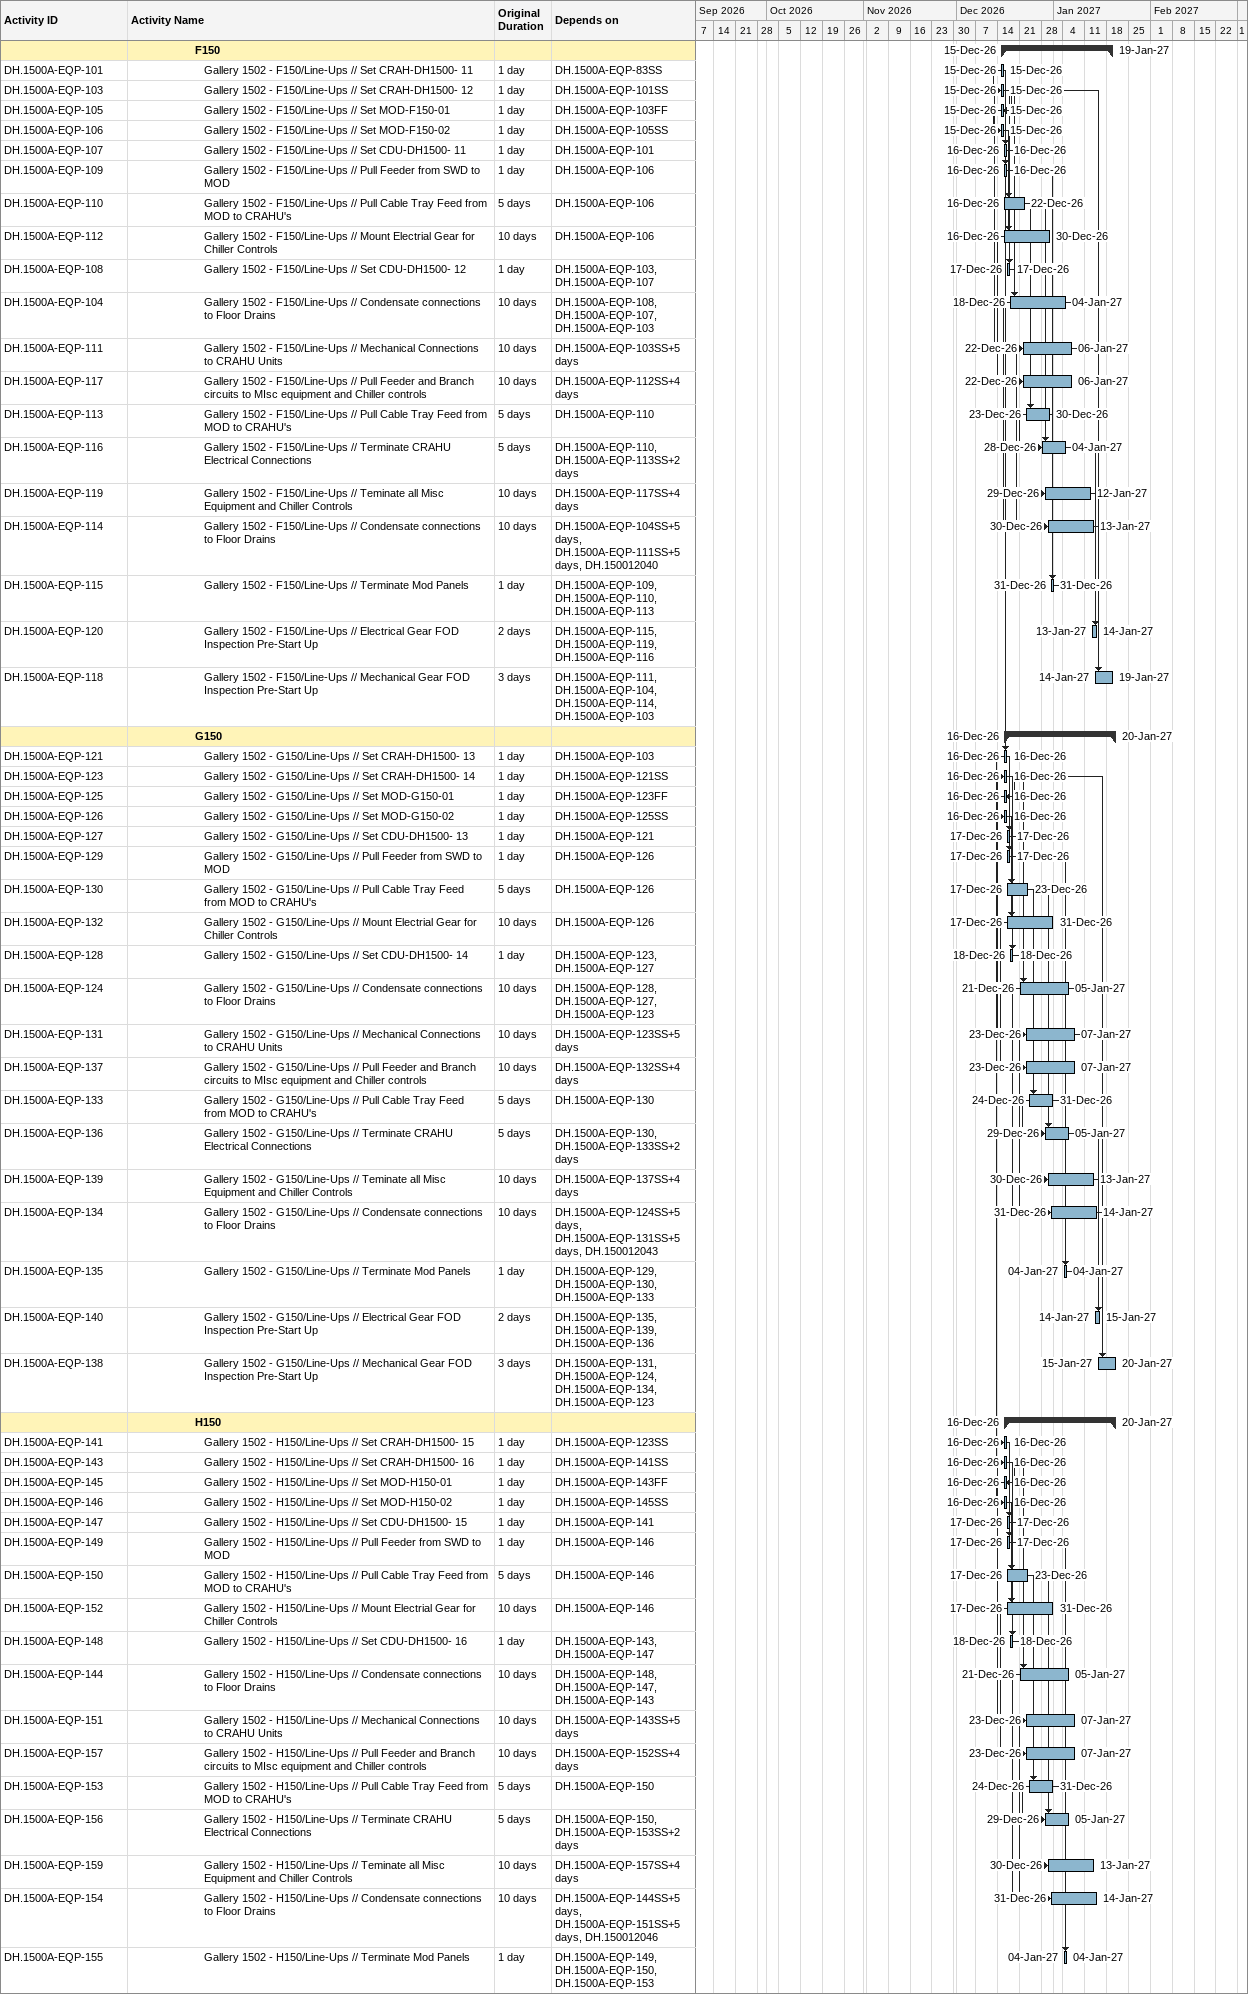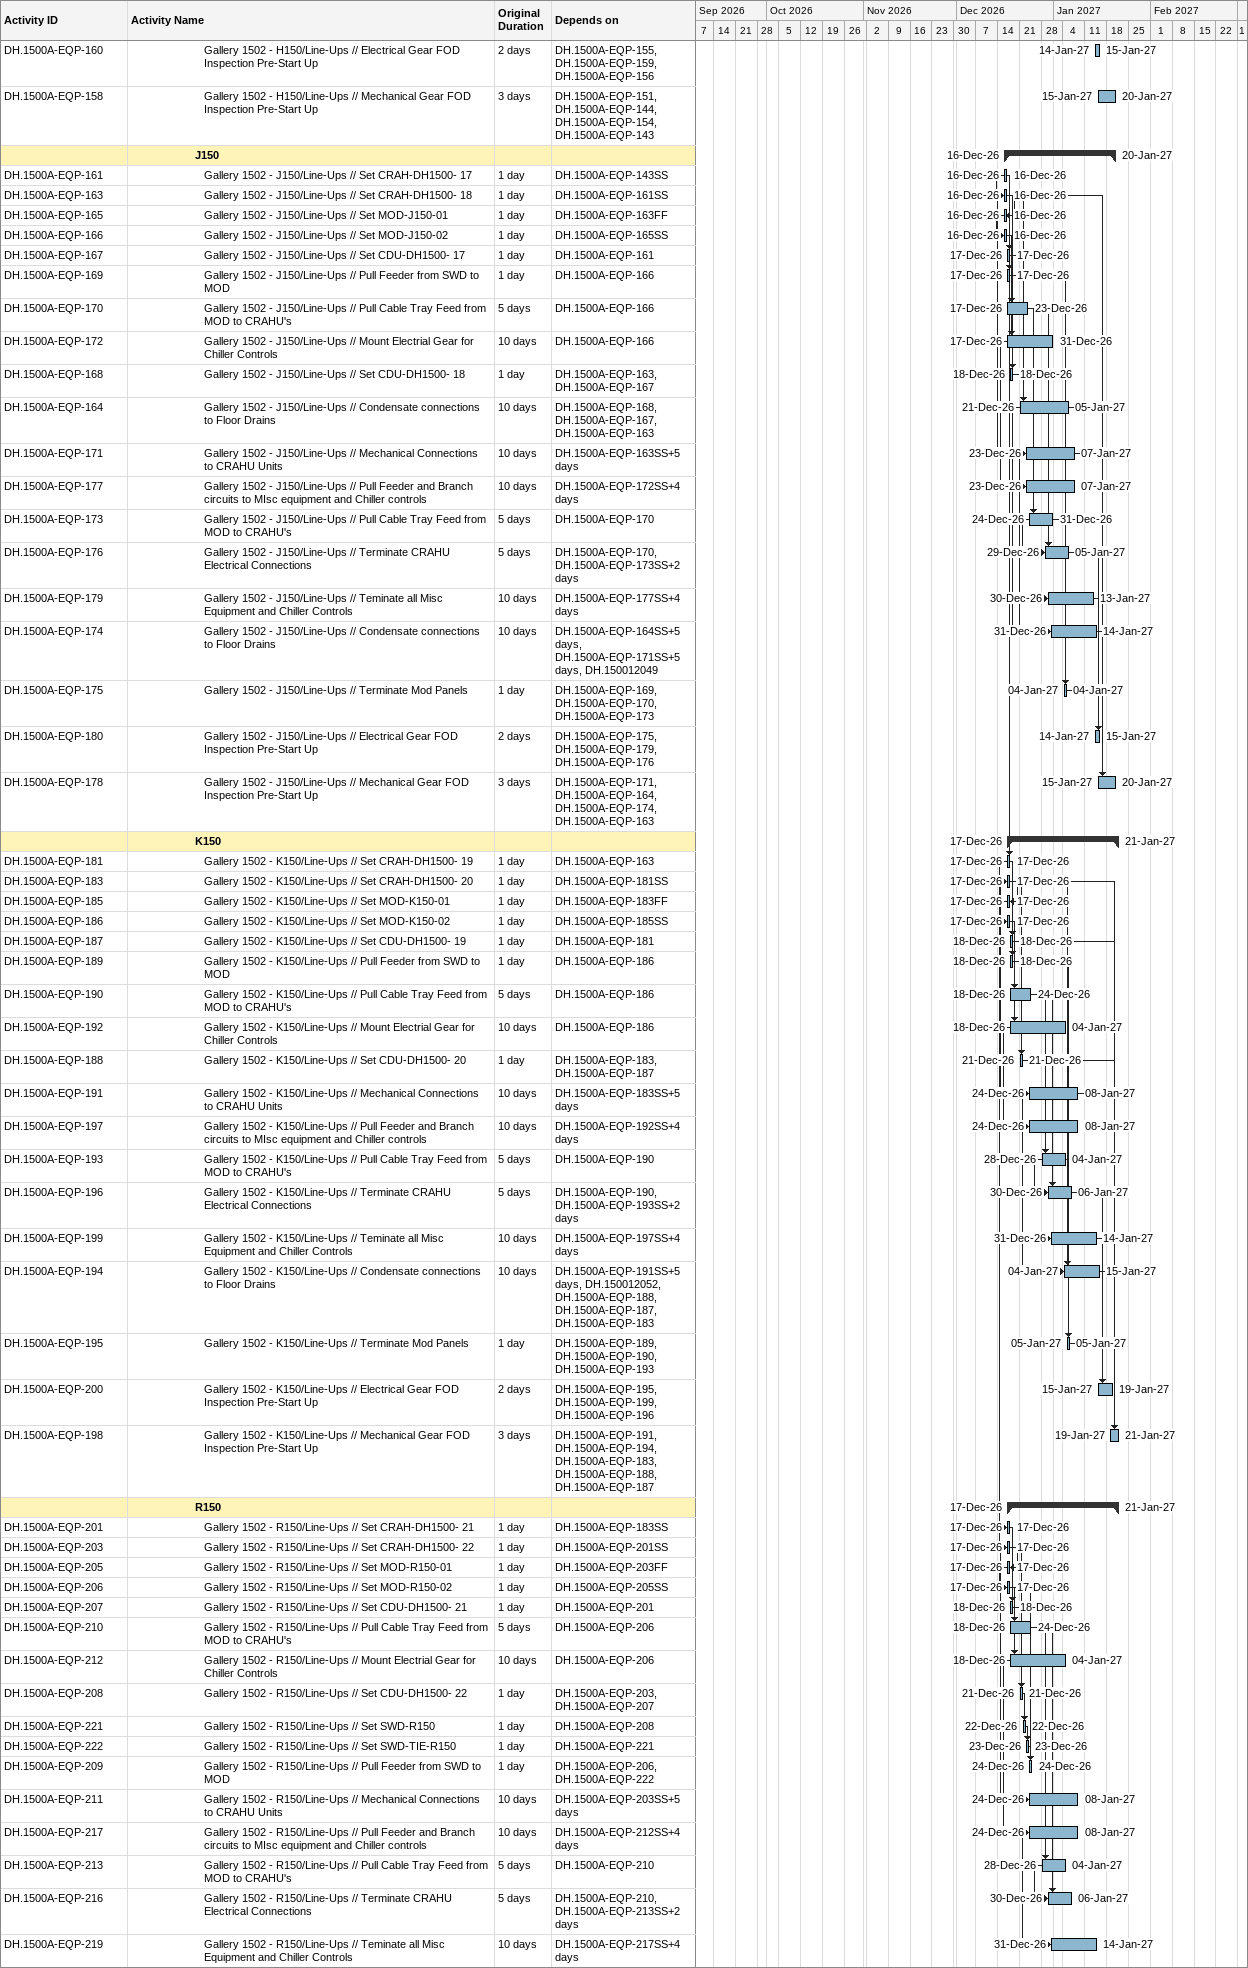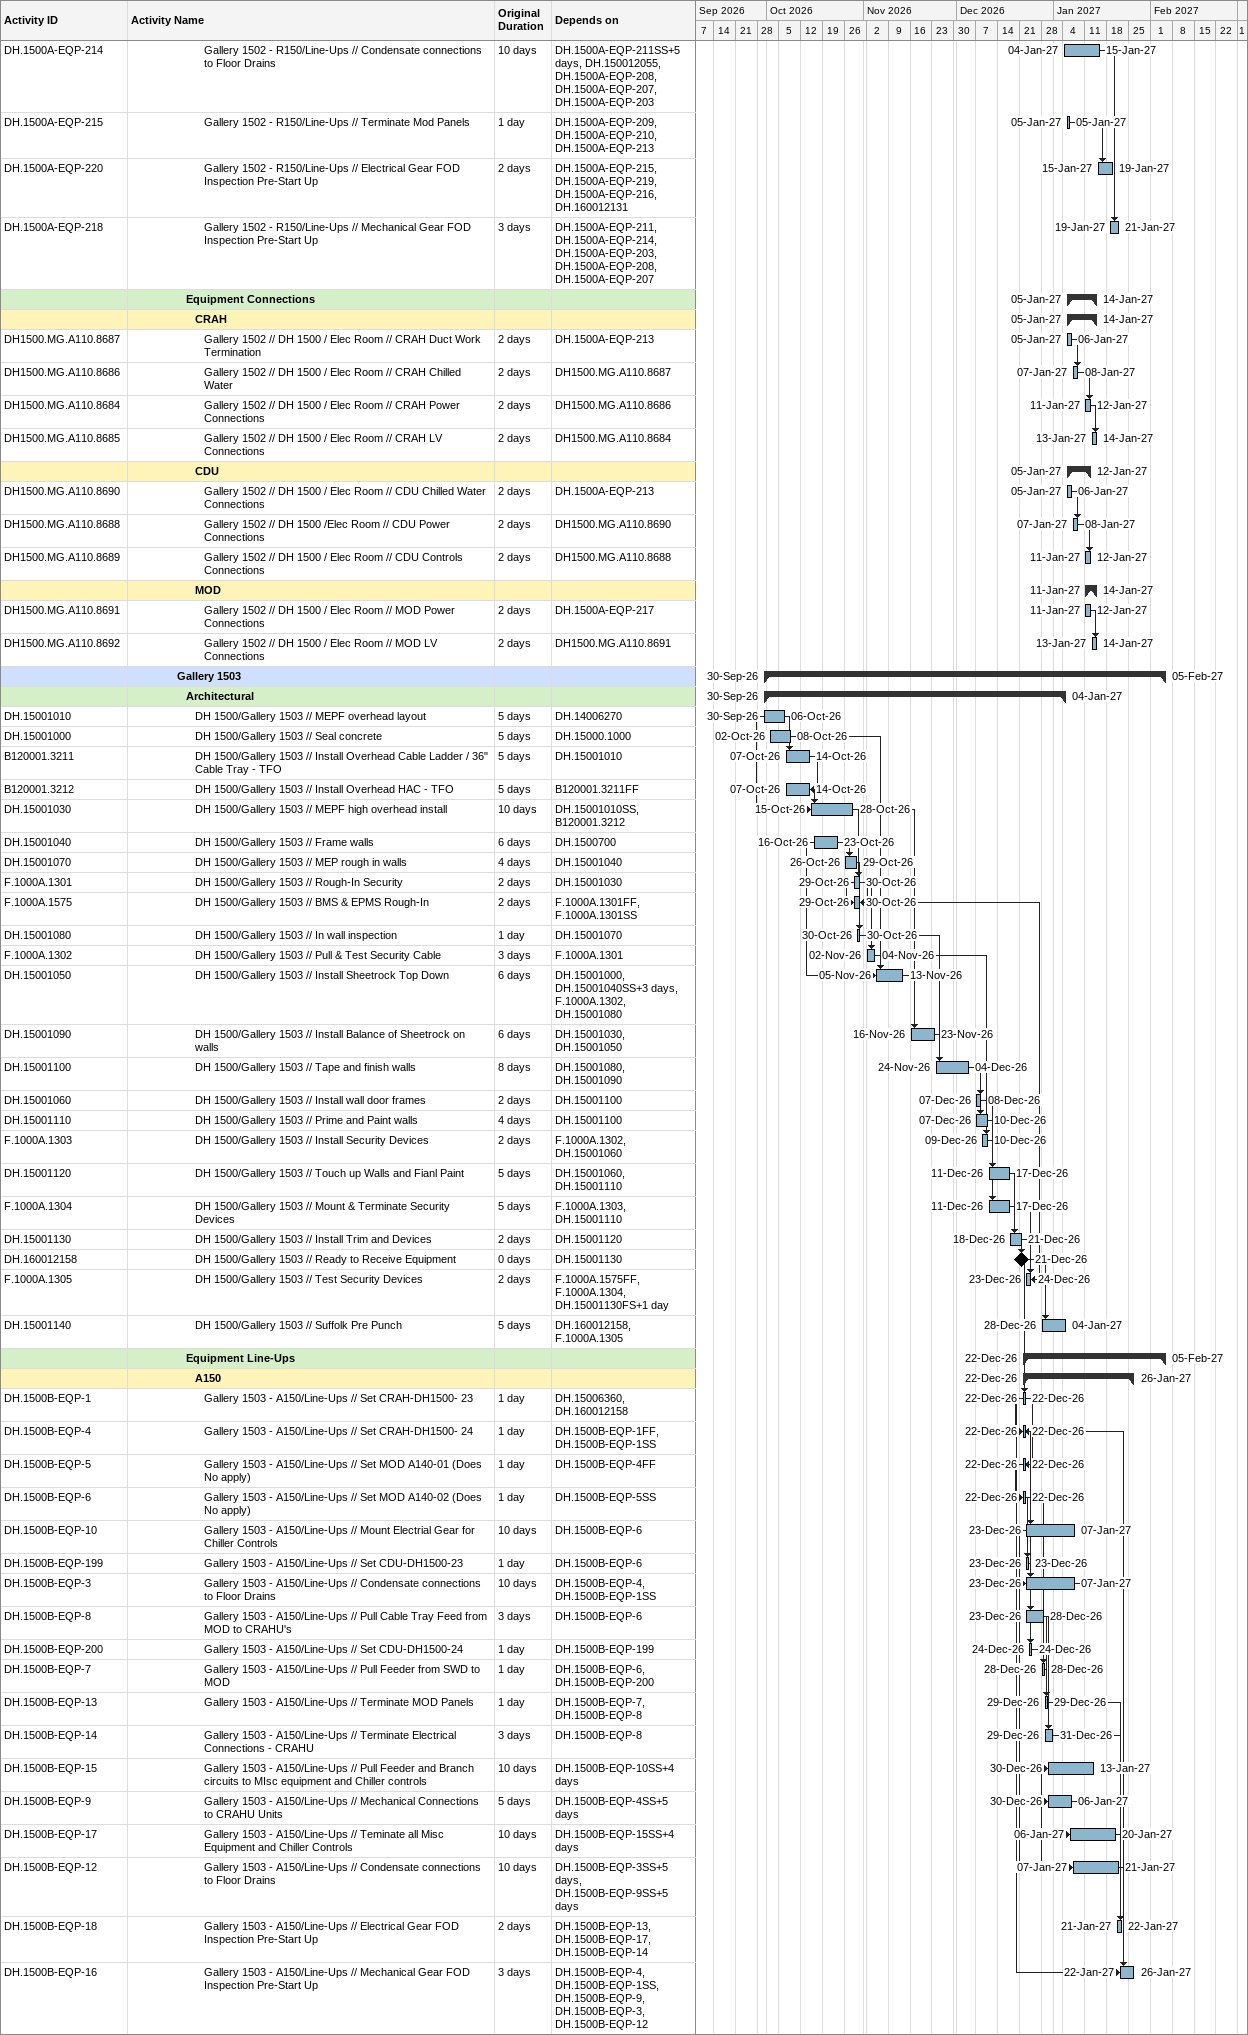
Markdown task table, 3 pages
| ID | Level | Task | Original duration | Start | Finish | Predecessors |
|---|---|---|---|---|---|---|
|  | 8 | **F150** |  | 2026-12-15 | 2027-01-19 |  |
| DH.1500A-EQP-101 | 9 | Gallery 1502 - F150/Line-Ups // Set CRAH-DH1500- 11 | 1d | 2026-12-15 | 2026-12-15 | DH.1500A-EQP-83SS |
| DH.1500A-EQP-103 | 9 | Gallery 1502 - F150/Line-Ups // Set CRAH-DH1500- 12 | 1d | 2026-12-15 | 2026-12-15 | DH.1500A-EQP-101SS |
| DH.1500A-EQP-105 | 9 | Gallery 1502 - F150/Line-Ups // Set MOD-F150-01 | 1d | 2026-12-15 | 2026-12-15 | DH.1500A-EQP-103FF |
| DH.1500A-EQP-106 | 9 | Gallery 1502 - F150/Line-Ups // Set MOD-F150-02 | 1d | 2026-12-15 | 2026-12-15 | DH.1500A-EQP-105SS |
| DH.1500A-EQP-107 | 9 | Gallery 1502 - F150/Line-Ups // Set CDU-DH1500- 11 | 1d | 2026-12-16 | 2026-12-16 | DH.1500A-EQP-101 |
| DH.1500A-EQP-109 | 9 | Gallery 1502 - F150/Line-Ups // Pull Feeder from SWD to MOD | 1d | 2026-12-16 | 2026-12-16 | DH.1500A-EQP-106 |
| DH.1500A-EQP-110 | 9 | Gallery 1502 - F150/Line-Ups // Pull Cable Tray Feed from MOD to CRAHU's | 5d | 2026-12-16 | 2026-12-22 | DH.1500A-EQP-106 |
| DH.1500A-EQP-112 | 9 | Gallery 1502 - F150/Line-Ups // Mount Electrial Gear for Chiller Controls | 10d | 2026-12-16 | 2026-12-30 | DH.1500A-EQP-106 |
| DH.1500A-EQP-108 | 9 | Gallery 1502 - F150/Line-Ups // Set CDU-DH1500- 12 | 1d | 2026-12-17 | 2026-12-17 | DH.1500A-EQP-103, DH.1500A-EQP-107 |
| DH.1500A-EQP-104 | 9 | Gallery 1502 - F150/Line-Ups // Condensate connections to Floor Drains | 10d | 2026-12-18 | 2027-01-04 | DH.1500A-EQP-108, DH.1500A-EQP-107, DH.1500A-EQP-103 |
| DH.1500A-EQP-111 | 9 | Gallery 1502 - F150/Line-Ups // Mechanical Connections to CRAHU Units | 10d | 2026-12-22 | 2027-01-06 | DH.1500A-EQP-103SS+5d |
| DH.1500A-EQP-117 | 9 | Gallery 1502 - F150/Line-Ups // Pull Feeder and Branch circuits to MIsc equipment and Chiller controls | 10d | 2026-12-22 | 2027-01-06 | DH.1500A-EQP-112SS+4d |
| DH.1500A-EQP-113 | 9 | Gallery 1502 - F150/Line-Ups // Pull Cable Tray Feed from MOD to CRAHU's | 5d | 2026-12-23 | 2026-12-30 | DH.1500A-EQP-110 |
| DH.1500A-EQP-116 | 9 | Gallery 1502 - F150/Line-Ups // Terminate CRAHU Electrical Connections | 5d | 2026-12-28 | 2027-01-04 | DH.1500A-EQP-110, DH.1500A-EQP-113SS+2d |
| DH.1500A-EQP-119 | 9 | Gallery 1502 - F150/Line-Ups // Teminate all Misc Equipment and Chiller Controls | 10d | 2026-12-29 | 2027-01-12 | DH.1500A-EQP-117SS+4d |
| DH.1500A-EQP-114 | 9 | Gallery 1502 - F150/Line-Ups // Condensate connections to Floor Drains | 10d | 2026-12-30 | 2027-01-13 | DH.1500A-EQP-104SS+5d, DH.1500A-EQP-111SS+5d, DH.150012040 |
| DH.1500A-EQP-115 | 9 | Gallery 1502 - F150/Line-Ups // Terminate Mod Panels | 1d | 2026-12-31 | 2026-12-31 | DH.1500A-EQP-109, DH.1500A-EQP-110, DH.1500A-EQP-113 |
| DH.1500A-EQP-120 | 9 | Gallery 1502 - F150/Line-Ups // Electrical Gear FOD Inspection Pre-Start Up | 2d | 2027-01-13 | 2027-01-14 | DH.1500A-EQP-115, DH.1500A-EQP-119, DH.1500A-EQP-116 |
| DH.1500A-EQP-118 | 9 | Gallery 1502 - F150/Line-Ups // Mechanical Gear FOD Inspection Pre-Start Up | 3d | 2027-01-14 | 2027-01-19 | DH.1500A-EQP-111, DH.1500A-EQP-104, DH.1500A-EQP-114, DH.1500A-EQP-103 |
|  | 8 | **G150** |  | 2026-12-16 | 2027-01-20 |  |
| DH.1500A-EQP-121 | 9 | Gallery 1502 - G150/Line-Ups // Set CRAH-DH1500- 13 | 1d | 2026-12-16 | 2026-12-16 | DH.1500A-EQP-103 |
| DH.1500A-EQP-123 | 9 | Gallery 1502 - G150/Line-Ups // Set CRAH-DH1500- 14 | 1d | 2026-12-16 | 2026-12-16 | DH.1500A-EQP-121SS |
| DH.1500A-EQP-125 | 9 | Gallery 1502 - G150/Line-Ups // Set MOD-G150-01 | 1d | 2026-12-16 | 2026-12-16 | DH.1500A-EQP-123FF |
| DH.1500A-EQP-126 | 9 | Gallery 1502 - G150/Line-Ups // Set MOD-G150-02 | 1d | 2026-12-16 | 2026-12-16 | DH.1500A-EQP-125SS |
| DH.1500A-EQP-127 | 9 | Gallery 1502 - G150/Line-Ups // Set CDU-DH1500- 13 | 1d | 2026-12-17 | 2026-12-17 | DH.1500A-EQP-121 |
| DH.1500A-EQP-129 | 9 | Gallery 1502 - G150/Line-Ups // Pull Feeder from SWD to MOD | 1d | 2026-12-17 | 2026-12-17 | DH.1500A-EQP-126 |
| DH.1500A-EQP-130 | 9 | Gallery 1502 - G150/Line-Ups // Pull Cable Tray Feed from MOD to CRAHU's | 5d | 2026-12-17 | 2026-12-23 | DH.1500A-EQP-126 |
| DH.1500A-EQP-132 | 9 | Gallery 1502 - G150/Line-Ups // Mount Electrial Gear for Chiller Controls | 10d | 2026-12-17 | 2026-12-31 | DH.1500A-EQP-126 |
| DH.1500A-EQP-128 | 9 | Gallery 1502 - G150/Line-Ups // Set CDU-DH1500- 14 | 1d | 2026-12-18 | 2026-12-18 | DH.1500A-EQP-123, DH.1500A-EQP-127 |
| DH.1500A-EQP-124 | 9 | Gallery 1502 - G150/Line-Ups // Condensate connections to Floor Drains | 10d | 2026-12-21 | 2027-01-05 | DH.1500A-EQP-128, DH.1500A-EQP-127, DH.1500A-EQP-123 |
| DH.1500A-EQP-131 | 9 | Gallery 1502 - G150/Line-Ups // Mechanical Connections to CRAHU Units | 10d | 2026-12-23 | 2027-01-07 | DH.1500A-EQP-123SS+5d |
| DH.1500A-EQP-137 | 9 | Gallery 1502 - G150/Line-Ups // Pull Feeder and Branch circuits to MIsc equipment and Chiller controls | 10d | 2026-12-23 | 2027-01-07 | DH.1500A-EQP-132SS+4d |
| DH.1500A-EQP-133 | 9 | Gallery 1502 - G150/Line-Ups // Pull Cable Tray Feed from MOD to CRAHU's | 5d | 2026-12-24 | 2026-12-31 | DH.1500A-EQP-130 |
| DH.1500A-EQP-136 | 9 | Gallery 1502 - G150/Line-Ups // Terminate CRAHU Electrical Connections | 5d | 2026-12-29 | 2027-01-05 | DH.1500A-EQP-130, DH.1500A-EQP-133SS+2d |
| DH.1500A-EQP-139 | 9 | Gallery 1502 - G150/Line-Ups // Teminate all Misc Equipment and Chiller Controls | 10d | 2026-12-30 | 2027-01-13 | DH.1500A-EQP-137SS+4d |
| DH.1500A-EQP-134 | 9 | Gallery 1502 - G150/Line-Ups // Condensate connections to Floor Drains | 10d | 2026-12-31 | 2027-01-14 | DH.1500A-EQP-124SS+5d, DH.1500A-EQP-131SS+5d, DH.150012043 |
| DH.1500A-EQP-135 | 9 | Gallery 1502 - G150/Line-Ups // Terminate Mod Panels | 1d | 2027-01-04 | 2027-01-04 | DH.1500A-EQP-129, DH.1500A-EQP-130, DH.1500A-EQP-133 |
| DH.1500A-EQP-140 | 9 | Gallery 1502 - G150/Line-Ups // Electrical Gear FOD Inspection Pre-Start Up | 2d | 2027-01-14 | 2027-01-15 | DH.1500A-EQP-135, DH.1500A-EQP-139, DH.1500A-EQP-136 |
| DH.1500A-EQP-138 | 9 | Gallery 1502 - G150/Line-Ups // Mechanical Gear FOD Inspection Pre-Start Up | 3d | 2027-01-15 | 2027-01-20 | DH.1500A-EQP-131, DH.1500A-EQP-124, DH.1500A-EQP-134, DH.1500A-EQP-123 |
|  | 8 | **H150** |  | 2026-12-16 | 2027-01-20 |  |
| DH.1500A-EQP-141 | 9 | Gallery 1502 - H150/Line-Ups // Set CRAH-DH1500- 15 | 1d | 2026-12-16 | 2026-12-16 | DH.1500A-EQP-123SS |
| DH.1500A-EQP-143 | 9 | Gallery 1502 - H150/Line-Ups // Set CRAH-DH1500- 16 | 1d | 2026-12-16 | 2026-12-16 | DH.1500A-EQP-141SS |
| DH.1500A-EQP-145 | 9 | Gallery 1502 - H150/Line-Ups // Set MOD-H150-01 | 1d | 2026-12-16 | 2026-12-16 | DH.1500A-EQP-143FF |
| DH.1500A-EQP-146 | 9 | Gallery 1502 - H150/Line-Ups // Set MOD-H150-02 | 1d | 2026-12-16 | 2026-12-16 | DH.1500A-EQP-145SS |
| DH.1500A-EQP-147 | 9 | Gallery 1502 - H150/Line-Ups // Set CDU-DH1500- 15 | 1d | 2026-12-17 | 2026-12-17 | DH.1500A-EQP-141 |
| DH.1500A-EQP-149 | 9 | Gallery 1502 - H150/Line-Ups // Pull Feeder from SWD to MOD | 1d | 2026-12-17 | 2026-12-17 | DH.1500A-EQP-146 |
| DH.1500A-EQP-150 | 9 | Gallery 1502 - H150/Line-Ups // Pull Cable Tray Feed from MOD to CRAHU's | 5d | 2026-12-17 | 2026-12-23 | DH.1500A-EQP-146 |
| DH.1500A-EQP-152 | 9 | Gallery 1502 - H150/Line-Ups // Mount Electrial Gear for Chiller Controls | 10d | 2026-12-17 | 2026-12-31 | DH.1500A-EQP-146 |
| DH.1500A-EQP-148 | 9 | Gallery 1502 - H150/Line-Ups // Set CDU-DH1500- 16 | 1d | 2026-12-18 | 2026-12-18 | DH.1500A-EQP-143, DH.1500A-EQP-147 |
| DH.1500A-EQP-144 | 9 | Gallery 1502 - H150/Line-Ups // Condensate connections to Floor Drains | 10d | 2026-12-21 | 2027-01-05 | DH.1500A-EQP-148, DH.1500A-EQP-147, DH.1500A-EQP-143 |
| DH.1500A-EQP-151 | 9 | Gallery 1502 - H150/Line-Ups // Mechanical Connections to CRAHU Units | 10d | 2026-12-23 | 2027-01-07 | DH.1500A-EQP-143SS+5d |
| DH.1500A-EQP-157 | 9 | Gallery 1502 - H150/Line-Ups // Pull Feeder and Branch circuits to MIsc equipment and Chiller controls | 10d | 2026-12-23 | 2027-01-07 | DH.1500A-EQP-152SS+4d |
| DH.1500A-EQP-153 | 9 | Gallery 1502 - H150/Line-Ups // Pull Cable Tray Feed from MOD to CRAHU's | 5d | 2026-12-24 | 2026-12-31 | DH.1500A-EQP-150 |
| DH.1500A-EQP-156 | 9 | Gallery 1502 - H150/Line-Ups // Terminate CRAHU Electrical Connections | 5d | 2026-12-29 | 2027-01-05 | DH.1500A-EQP-150, DH.1500A-EQP-153SS+2d |
| DH.1500A-EQP-159 | 9 | Gallery 1502 - H150/Line-Ups // Teminate all Misc Equipment and Chiller Controls | 10d | 2026-12-30 | 2027-01-13 | DH.1500A-EQP-157SS+4d |
| DH.1500A-EQP-154 | 9 | Gallery 1502 - H150/Line-Ups // Condensate connections to Floor Drains | 10d | 2026-12-31 | 2027-01-14 | DH.1500A-EQP-144SS+5d, DH.1500A-EQP-151SS+5d, DH.150012046 |
| DH.1500A-EQP-155 | 9 | Gallery 1502 - H150/Line-Ups // Terminate Mod Panels | 1d | 2027-01-04 | 2027-01-04 | DH.1500A-EQP-149, DH.1500A-EQP-150, DH.1500A-EQP-153 |
| DH.1500A-EQP-160 | 9 | Gallery 1502 - H150/Line-Ups // Electrical Gear FOD Inspection Pre-Start Up | 2d | 2027-01-14 | 2027-01-15 | DH.1500A-EQP-155, DH.1500A-EQP-159, DH.1500A-EQP-156 |
| DH.1500A-EQP-158 | 9 | Gallery 1502 - H150/Line-Ups // Mechanical Gear FOD Inspection Pre-Start Up | 3d | 2027-01-15 | 2027-01-20 | DH.1500A-EQP-151, DH.1500A-EQP-144, DH.1500A-EQP-154, DH.1500A-EQP-143 |
|  | 8 | **J150** |  | 2026-12-16 | 2027-01-20 |  |
| DH.1500A-EQP-161 | 9 | Gallery 1502 - J150/Line-Ups // Set CRAH-DH1500- 17 | 1d | 2026-12-16 | 2026-12-16 | DH.1500A-EQP-143SS |
| DH.1500A-EQP-163 | 9 | Gallery 1502 - J150/Line-Ups // Set CRAH-DH1500- 18 | 1d | 2026-12-16 | 2026-12-16 | DH.1500A-EQP-161SS |
| DH.1500A-EQP-165 | 9 | Gallery 1502 - J150/Line-Ups // Set MOD-J150-01 | 1d | 2026-12-16 | 2026-12-16 | DH.1500A-EQP-163FF |
| DH.1500A-EQP-166 | 9 | Gallery 1502 - J150/Line-Ups // Set MOD-J150-02 | 1d | 2026-12-16 | 2026-12-16 | DH.1500A-EQP-165SS |
| DH.1500A-EQP-167 | 9 | Gallery 1502 - J150/Line-Ups // Set CDU-DH1500- 17 | 1d | 2026-12-17 | 2026-12-17 | DH.1500A-EQP-161 |
| DH.1500A-EQP-169 | 9 | Gallery 1502 - J150/Line-Ups // Pull Feeder from SWD to MOD | 1d | 2026-12-17 | 2026-12-17 | DH.1500A-EQP-166 |
| DH.1500A-EQP-170 | 9 | Gallery 1502 - J150/Line-Ups // Pull Cable Tray Feed from MOD to CRAHU's | 5d | 2026-12-17 | 2026-12-23 | DH.1500A-EQP-166 |
| DH.1500A-EQP-172 | 9 | Gallery 1502 - J150/Line-Ups // Mount Electrial Gear for Chiller Controls | 10d | 2026-12-17 | 2026-12-31 | DH.1500A-EQP-166 |
| DH.1500A-EQP-168 | 9 | Gallery 1502 - J150/Line-Ups // Set CDU-DH1500- 18 | 1d | 2026-12-18 | 2026-12-18 | DH.1500A-EQP-163, DH.1500A-EQP-167 |
| DH.1500A-EQP-164 | 9 | Gallery 1502 - J150/Line-Ups // Condensate connections to Floor Drains | 10d | 2026-12-21 | 2027-01-05 | DH.1500A-EQP-168, DH.1500A-EQP-167, DH.1500A-EQP-163 |
| DH.1500A-EQP-171 | 9 | Gallery 1502 - J150/Line-Ups // Mechanical Connections to CRAHU Units | 10d | 2026-12-23 | 2027-01-07 | DH.1500A-EQP-163SS+5d |
| DH.1500A-EQP-177 | 9 | Gallery 1502 - J150/Line-Ups // Pull Feeder and Branch circuits to MIsc equipment and Chiller controls | 10d | 2026-12-23 | 2027-01-07 | DH.1500A-EQP-172SS+4d |
| DH.1500A-EQP-173 | 9 | Gallery 1502 - J150/Line-Ups // Pull Cable Tray Feed from MOD to CRAHU's | 5d | 2026-12-24 | 2026-12-31 | DH.1500A-EQP-170 |
| DH.1500A-EQP-176 | 9 | Gallery 1502 - J150/Line-Ups // Terminate CRAHU Electrical Connections | 5d | 2026-12-29 | 2027-01-05 | DH.1500A-EQP-170, DH.1500A-EQP-173SS+2d |
| DH.1500A-EQP-179 | 9 | Gallery 1502 - J150/Line-Ups // Teminate all Misc Equipment and Chiller Controls | 10d | 2026-12-30 | 2027-01-13 | DH.1500A-EQP-177SS+4d |
| DH.1500A-EQP-174 | 9 | Gallery 1502 - J150/Line-Ups // Condensate connections to Floor Drains | 10d | 2026-12-31 | 2027-01-14 | DH.1500A-EQP-164SS+5d, DH.1500A-EQP-171SS+5d, DH.150012049 |
| DH.1500A-EQP-175 | 9 | Gallery 1502 - J150/Line-Ups // Terminate Mod Panels | 1d | 2027-01-04 | 2027-01-04 | DH.1500A-EQP-169, DH.1500A-EQP-170, DH.1500A-EQP-173 |
| DH.1500A-EQP-180 | 9 | Gallery 1502 - J150/Line-Ups // Electrical Gear FOD Inspection Pre-Start Up | 2d | 2027-01-14 | 2027-01-15 | DH.1500A-EQP-175, DH.1500A-EQP-179, DH.1500A-EQP-176 |
| DH.1500A-EQP-178 | 9 | Gallery 1502 - J150/Line-Ups // Mechanical Gear FOD Inspection Pre-Start Up | 3d | 2027-01-15 | 2027-01-20 | DH.1500A-EQP-171, DH.1500A-EQP-164, DH.1500A-EQP-174, DH.1500A-EQP-163 |
|  | 8 | **K150** |  | 2026-12-17 | 2027-01-21 |  |
| DH.1500A-EQP-181 | 9 | Gallery 1502 - K150/Line-Ups // Set CRAH-DH1500- 19 | 1d | 2026-12-17 | 2026-12-17 | DH.1500A-EQP-163 |
| DH.1500A-EQP-183 | 9 | Gallery 1502 - K150/Line-Ups // Set CRAH-DH1500- 20 | 1d | 2026-12-17 | 2026-12-17 | DH.1500A-EQP-181SS |
| DH.1500A-EQP-185 | 9 | Gallery 1502 - K150/Line-Ups // Set MOD-K150-01 | 1d | 2026-12-17 | 2026-12-17 | DH.1500A-EQP-183FF |
| DH.1500A-EQP-186 | 9 | Gallery 1502 - K150/Line-Ups // Set MOD-K150-02 | 1d | 2026-12-17 | 2026-12-17 | DH.1500A-EQP-185SS |
| DH.1500A-EQP-187 | 9 | Gallery 1502 - K150/Line-Ups // Set CDU-DH1500- 19 | 1d | 2026-12-18 | 2026-12-18 | DH.1500A-EQP-181 |
| DH.1500A-EQP-189 | 9 | Gallery 1502 - K150/Line-Ups // Pull Feeder from SWD to MOD | 1d | 2026-12-18 | 2026-12-18 | DH.1500A-EQP-186 |
| DH.1500A-EQP-190 | 9 | Gallery 1502 - K150/Line-Ups // Pull Cable Tray Feed from MOD to CRAHU's | 5d | 2026-12-18 | 2026-12-24 | DH.1500A-EQP-186 |
| DH.1500A-EQP-192 | 9 | Gallery 1502 - K150/Line-Ups // Mount Electrial Gear for Chiller Controls | 10d | 2026-12-18 | 2027-01-04 | DH.1500A-EQP-186 |
| DH.1500A-EQP-188 | 9 | Gallery 1502 - K150/Line-Ups // Set CDU-DH1500- 20 | 1d | 2026-12-21 | 2026-12-21 | DH.1500A-EQP-183, DH.1500A-EQP-187 |
| DH.1500A-EQP-191 | 9 | Gallery 1502 - K150/Line-Ups // Mechanical Connections to CRAHU Units | 10d | 2026-12-24 | 2027-01-08 | DH.1500A-EQP-183SS+5d |
| DH.1500A-EQP-197 | 9 | Gallery 1502 - K150/Line-Ups // Pull Feeder and Branch circuits to MIsc equipment and Chiller controls | 10d | 2026-12-24 | 2027-01-08 | DH.1500A-EQP-192SS+4d |
| DH.1500A-EQP-193 | 9 | Gallery 1502 - K150/Line-Ups // Pull Cable Tray Feed from MOD to CRAHU's | 5d | 2026-12-28 | 2027-01-04 | DH.1500A-EQP-190 |
| DH.1500A-EQP-196 | 9 | Gallery 1502 - K150/Line-Ups // Terminate CRAHU Electrical Connections | 5d | 2026-12-30 | 2027-01-06 | DH.1500A-EQP-190, DH.1500A-EQP-193SS+2d |
| DH.1500A-EQP-199 | 9 | Gallery 1502 - K150/Line-Ups // Teminate all Misc Equipment and Chiller Controls | 10d | 2026-12-31 | 2027-01-14 | DH.1500A-EQP-197SS+4d |
| DH.1500A-EQP-194 | 9 | Gallery 1502 - K150/Line-Ups // Condensate connections to Floor Drains | 10d | 2027-01-04 | 2027-01-15 | DH.1500A-EQP-191SS+5d, DH.150012052, DH.1500A-EQP-188, DH.1500A-EQP-187, DH.1500A-EQP-183 |
| DH.1500A-EQP-195 | 9 | Gallery 1502 - K150/Line-Ups // Terminate Mod Panels | 1d | 2027-01-05 | 2027-01-05 | DH.1500A-EQP-189, DH.1500A-EQP-190, DH.1500A-EQP-193 |
| DH.1500A-EQP-200 | 9 | Gallery 1502 - K150/Line-Ups // Electrical Gear FOD Inspection Pre-Start Up | 2d | 2027-01-15 | 2027-01-19 | DH.1500A-EQP-195, DH.1500A-EQP-199, DH.1500A-EQP-196 |
| DH.1500A-EQP-198 | 9 | Gallery 1502 - K150/Line-Ups // Mechanical Gear FOD Inspection Pre-Start Up | 3d | 2027-01-19 | 2027-01-21 | DH.1500A-EQP-191, DH.1500A-EQP-194, DH.1500A-EQP-183, DH.1500A-EQP-188, DH.1500A-EQP-187 |
|  | 8 | **R150** |  | 2026-12-17 | 2027-01-21 |  |
| DH.1500A-EQP-201 | 9 | Gallery 1502 - R150/Line-Ups // Set CRAH-DH1500- 21 | 1d | 2026-12-17 | 2026-12-17 | DH.1500A-EQP-183SS |
| DH.1500A-EQP-203 | 9 | Gallery 1502 - R150/Line-Ups // Set CRAH-DH1500- 22 | 1d | 2026-12-17 | 2026-12-17 | DH.1500A-EQP-201SS |
| DH.1500A-EQP-205 | 9 | Gallery 1502 - R150/Line-Ups // Set MOD-R150-01 | 1d | 2026-12-17 | 2026-12-17 | DH.1500A-EQP-203FF |
| DH.1500A-EQP-206 | 9 | Gallery 1502 - R150/Line-Ups // Set MOD-R150-02 | 1d | 2026-12-17 | 2026-12-17 | DH.1500A-EQP-205SS |
| DH.1500A-EQP-207 | 9 | Gallery 1502 - R150/Line-Ups // Set CDU-DH1500- 21 | 1d | 2026-12-18 | 2026-12-18 | DH.1500A-EQP-201 |
| DH.1500A-EQP-210 | 9 | Gallery 1502 - R150/Line-Ups // Pull Cable Tray Feed from MOD to CRAHU's | 5d | 2026-12-18 | 2026-12-24 | DH.1500A-EQP-206 |
| DH.1500A-EQP-212 | 9 | Gallery 1502 - R150/Line-Ups // Mount Electrial Gear for Chiller Controls | 10d | 2026-12-18 | 2027-01-04 | DH.1500A-EQP-206 |
| DH.1500A-EQP-208 | 9 | Gallery 1502 - R150/Line-Ups // Set CDU-DH1500- 22 | 1d | 2026-12-21 | 2026-12-21 | DH.1500A-EQP-203, DH.1500A-EQP-207 |
| DH.1500A-EQP-221 | 9 | Gallery 1502 - R150/Line-Ups // Set SWD-R150 | 1d | 2026-12-22 | 2026-12-22 | DH.1500A-EQP-208 |
| DH.1500A-EQP-222 | 9 | Gallery 1502 - R150/Line-Ups // Set SWD-TIE-R150 | 1d | 2026-12-23 | 2026-12-23 | DH.1500A-EQP-221 |
| DH.1500A-EQP-209 | 9 | Gallery 1502 - R150/Line-Ups // Pull Feeder from SWD to MOD | 1d | 2026-12-24 | 2026-12-24 | DH.1500A-EQP-206, DH.1500A-EQP-222 |
| DH.1500A-EQP-211 | 9 | Gallery 1502 - R150/Line-Ups // Mechanical Connections to CRAHU Units | 10d | 2026-12-24 | 2027-01-08 | DH.1500A-EQP-203SS+5d |
| DH.1500A-EQP-217 | 9 | Gallery 1502 - R150/Line-Ups // Pull Feeder and Branch circuits to MIsc equipment and Chiller controls | 10d | 2026-12-24 | 2027-01-08 | DH.1500A-EQP-212SS+4d |
| DH.1500A-EQP-213 | 9 | Gallery 1502 - R150/Line-Ups // Pull Cable Tray Feed from MOD to CRAHU's | 5d | 2026-12-28 | 2027-01-04 | DH.1500A-EQP-210 |
| DH.1500A-EQP-216 | 9 | Gallery 1502 - R150/Line-Ups // Terminate CRAHU Electrical Connections | 5d | 2026-12-30 | 2027-01-06 | DH.1500A-EQP-210, DH.1500A-EQP-213SS+2d |
| DH.1500A-EQP-219 | 9 | Gallery 1502 - R150/Line-Ups // Teminate all Misc Equipment and Chiller Controls | 10d | 2026-12-31 | 2027-01-14 | DH.1500A-EQP-217SS+4d |
| DH.1500A-EQP-214 | 9 | Gallery 1502 - R150/Line-Ups // Condensate connections to Floor Drains | 10d | 2027-01-04 | 2027-01-15 | DH.1500A-EQP-211SS+5d, DH.150012055, DH.1500A-EQP-208, DH.1500A-EQP-207, DH.1500A-EQP-203 |
| DH.1500A-EQP-215 | 9 | Gallery 1502 - R150/Line-Ups // Terminate Mod Panels | 1d | 2027-01-05 | 2027-01-05 | DH.1500A-EQP-209, DH.1500A-EQP-210, DH.1500A-EQP-213 |
| DH.1500A-EQP-220 | 9 | Gallery 1502 - R150/Line-Ups // Electrical Gear FOD Inspection Pre-Start Up | 2d | 2027-01-15 | 2027-01-19 | DH.1500A-EQP-215, DH.1500A-EQP-219, DH.1500A-EQP-216, DH.160012131 |
| DH.1500A-EQP-218 | 9 | Gallery 1502 - R150/Line-Ups // Mechanical Gear FOD Inspection Pre-Start Up | 3d | 2027-01-19 | 2027-01-21 | DH.1500A-EQP-211, DH.1500A-EQP-214, DH.1500A-EQP-203, DH.1500A-EQP-208, DH.1500A-EQP-207 |
|  | 7 | **Equipment Connections** |  | 2027-01-05 | 2027-01-14 |  |
|  | 8 | **CRAH** |  | 2027-01-05 | 2027-01-14 |  |
| DH1500.MG.A110.8687 | 9 | Gallery 1502 // DH 1500 / Elec Room // CRAH Duct Work Termination | 2d | 2027-01-05 | 2027-01-06 | DH.1500A-EQP-213 |
| DH1500.MG.A110.8686 | 9 | Gallery 1502 // DH 1500 / Elec Room // CRAH Chilled Water | 2d | 2027-01-07 | 2027-01-08 | DH1500.MG.A110.8687 |
| DH1500.MG.A110.8684 | 9 | Gallery 1502 // DH 1500 / Elec Room // CRAH Power Connections | 2d | 2027-01-11 | 2027-01-12 | DH1500.MG.A110.8686 |
| DH1500.MG.A110.8685 | 9 | Gallery 1502 // DH 1500 / Elec Room // CRAH LV Connections | 2d | 2027-01-13 | 2027-01-14 | DH1500.MG.A110.8684 |
|  | 8 | **CDU** |  | 2027-01-05 | 2027-01-12 |  |
| DH1500.MG.A110.8690 | 9 | Gallery 1502 // DH 1500 / Elec Room // CDU Chilled Water Connections | 2d | 2027-01-05 | 2027-01-06 | DH.1500A-EQP-213 |
| DH1500.MG.A110.8688 | 9 | Gallery 1502 // DH 1500 /Elec Room // CDU Power Connections | 2d | 2027-01-07 | 2027-01-08 | DH1500.MG.A110.8690 |
| DH1500.MG.A110.8689 | 9 | Gallery 1502 // DH 1500 / Elec Room // CDU Controls Connections | 2d | 2027-01-11 | 2027-01-12 | DH1500.MG.A110.8688 |
|  | 8 | **MOD** |  | 2027-01-11 | 2027-01-14 |  |
| DH1500.MG.A110.8691 | 9 | Gallery 1502 // DH 1500 / Elec Room // MOD Power Connections | 2d | 2027-01-11 | 2027-01-12 | DH.1500A-EQP-217 |
| DH1500.MG.A110.8692 | 9 | Gallery 1502 // DH 1500 / Elec Room // MOD LV Connections | 2d | 2027-01-13 | 2027-01-14 | DH1500.MG.A110.8691 |
|  | 6 | **Gallery 1503** |  | 2026-09-30 | 2027-02-05 |  |
|  | 7 | **Architectural** |  | 2026-09-30 | 2027-01-04 |  |
| DH.15001010 | 8 | DH 1500/Gallery 1503 // MEPF overhead layout | 5d | 2026-09-30 | 2026-10-06 | DH.14006270 |
| DH.15001000 | 8 | DH 1500/Gallery 1503 // Seal concrete | 5d | 2026-10-02 | 2026-10-08 | DH.15000.1000 |
| B120001.3211 | 8 | DH 1500/Gallery 1503 // Install Overhead Cable Ladder / 36" Cable Tray - TFO | 5d | 2026-10-07 | 2026-10-14 | DH.15001010 |
| B120001.3212 | 8 | DH 1500/Gallery 1503 // Install Overhead HAC - TFO | 5d | 2026-10-07 | 2026-10-14 | B120001.3211FF |
| DH.15001030 | 8 | DH 1500/Gallery 1503 // MEPF high overhead install | 10d | 2026-10-15 | 2026-10-28 | DH.15001010SS, B120001.3212 |
| DH.15001040 | 8 | DH 1500/Gallery 1503 // Frame walls | 6d | 2026-10-16 | 2026-10-23 | DH.1500700 |
| DH.15001070 | 8 | DH 1500/Gallery 1503 // MEP rough in walls | 4d | 2026-10-26 | 2026-10-29 | DH.15001040 |
| F.1000A.1301 | 8 | DH 1500/Gallery 1503 // Rough-In Security | 2d | 2026-10-29 | 2026-10-30 | DH.15001030 |
| F.1000A.1575 | 8 | DH 1500/Gallery 1503 // BMS & EPMS Rough-In | 2d | 2026-10-29 | 2026-10-30 | F.1000A.1301FF, F.1000A.1301SS |
| DH.15001080 | 8 | DH 1500/Gallery 1503 // In wall inspection | 1d | 2026-10-30 | 2026-10-30 | DH.15001070 |
| F.1000A.1302 | 8 | DH 1500/Gallery 1503 // Pull & Test Security Cable | 3d | 2026-11-02 | 2026-11-04 | F.1000A.1301 |
| DH.15001050 | 8 | DH 1500/Gallery 1503 // Install Sheetrock Top Down | 6d | 2026-11-05 | 2026-11-13 | DH.15001000, DH.15001040SS+3d, F.1000A.1302, DH.15001080 |
| DH.15001090 | 8 | DH 1500/Gallery 1503 // Install Balance of Sheetrock on walls | 6d | 2026-11-16 | 2026-11-23 | DH.15001030, DH.15001050 |
| DH.15001100 | 8 | DH 1500/Gallery 1503 // Tape and finish walls | 8d | 2026-11-24 | 2026-12-04 | DH.15001080, DH.15001090 |
| DH.15001060 | 8 | DH 1500/Gallery 1503 // Install wall door frames | 2d | 2026-12-07 | 2026-12-08 | DH.15001100 |
| DH.15001110 | 8 | DH 1500/Gallery 1503 // Prime and Paint walls | 4d | 2026-12-07 | 2026-12-10 | DH.15001100 |
| F.1000A.1303 | 8 | DH 1500/Gallery 1503 // Install Security Devices | 2d | 2026-12-09 | 2026-12-10 | F.1000A.1302, DH.15001060 |
| DH.15001120 | 8 | DH 1500/Gallery 1503 // Touch up Walls and Fianl Paint | 5d | 2026-12-11 | 2026-12-17 | DH.15001060, DH.15001110 |
| F.1000A.1304 | 8 | DH 1500/Gallery 1503 // Mount & Terminate Security Devices | 5d | 2026-12-11 | 2026-12-17 | F.1000A.1303, DH.15001110 |
| DH.15001130 | 8 | DH 1500/Gallery 1503 // Install Trim and Devices | 2d | 2026-12-18 | 2026-12-21 | DH.15001120 |
| DH.160012158 | 8 | DH 1500/Gallery 1503 // Ready to Receive Equipment | 0d | 2026-12-21 | 2026-12-21 | DH.15001130 |
| F.1000A.1305 | 8 | DH 1500/Gallery 1503 // Test Security Devices | 2d | 2026-12-23 | 2026-12-24 | F.1000A.1575FF, F.1000A.1304, DH.15001130FS+1d |
| DH.15001140 | 8 | DH 1500/Gallery 1503 // Suffolk Pre Punch | 5d | 2026-12-28 | 2027-01-04 | DH.160012158, F.1000A.1305 |
|  | 7 | **Equipment Line-Ups** |  | 2026-12-22 | 2027-02-05 |  |
|  | 8 | **A150** |  | 2026-12-22 | 2027-01-26 |  |
| DH.1500B-EQP-1 | 9 | Gallery 1503 - A150/Line-Ups // Set CRAH-DH1500- 23 | 1d | 2026-12-22 | 2026-12-22 | DH.15006360, DH.160012158 |
| DH.1500B-EQP-4 | 9 | Gallery 1503 - A150/Line-Ups // Set CRAH-DH1500- 24 | 1d | 2026-12-22 | 2026-12-22 | DH.1500B-EQP-1FF, DH.1500B-EQP-1SS |
| DH.1500B-EQP-5 | 9 | Gallery 1503 - A150/Line-Ups // Set MOD A140-01 (Does No apply) | 1d | 2026-12-22 | 2026-12-22 | DH.1500B-EQP-4FF |
| DH.1500B-EQP-6 | 9 | Gallery 1503 - A150/Line-Ups // Set MOD A140-02 (Does No apply) | 1d | 2026-12-22 | 2026-12-22 | DH.1500B-EQP-5SS |
| DH.1500B-EQP-10 | 9 | Gallery 1503 - A150/Line-Ups // Mount Electrial Gear for Chiller Controls | 10d | 2026-12-23 | 2027-01-07 | DH.1500B-EQP-6 |
| DH.1500B-EQP-199 | 9 | Gallery 1503 - A150/Line-Ups // Set CDU-DH1500-23 | 1d | 2026-12-23 | 2026-12-23 | DH.1500B-EQP-6 |
| DH.1500B-EQP-3 | 9 | Gallery 1503 - A150/Line-Ups // Condensate connections to Floor Drains | 10d | 2026-12-23 | 2027-01-07 | DH.1500B-EQP-4, DH.1500B-EQP-1SS |
| DH.1500B-EQP-8 | 9 | Gallery 1503 - A150/Line-Ups // Pull Cable Tray Feed from MOD to CRAHU's | 3d | 2026-12-23 | 2026-12-28 | DH.1500B-EQP-6 |
| DH.1500B-EQP-200 | 9 | Gallery 1503 - A150/Line-Ups // Set CDU-DH1500-24 | 1d | 2026-12-24 | 2026-12-24 | DH.1500B-EQP-199 |
| DH.1500B-EQP-7 | 9 | Gallery 1503 - A150/Line-Ups // Pull Feeder from SWD to MOD | 1d | 2026-12-28 | 2026-12-28 | DH.1500B-EQP-6, DH.1500B-EQP-200 |
| DH.1500B-EQP-13 | 9 | Gallery 1503 - A150/Line-Ups // Terminate MOD Panels | 1d | 2026-12-29 | 2026-12-29 | DH.1500B-EQP-7, DH.1500B-EQP-8 |
| DH.1500B-EQP-14 | 9 | Gallery 1503 - A150/Line-Ups // Terminate Electrical Connections - CRAHU | 3d | 2026-12-29 | 2026-12-31 | DH.1500B-EQP-8 |
| DH.1500B-EQP-15 | 9 | Gallery 1503 - A150/Line-Ups // Pull Feeder and Branch circuits to MIsc equipment and Chiller controls | 10d | 2026-12-30 | 2027-01-13 | DH.1500B-EQP-10SS+4d |
| DH.1500B-EQP-9 | 9 | Gallery 1503 - A150/Line-Ups // Mechanical Connections to CRAHU Units | 5d | 2026-12-30 | 2027-01-06 | DH.1500B-EQP-4SS+5d |
| DH.1500B-EQP-17 | 9 | Gallery 1503 - A150/Line-Ups // Teminate all Misc Equipment and Chiller Controls | 10d | 2027-01-06 | 2027-01-20 | DH.1500B-EQP-15SS+4d |
| DH.1500B-EQP-12 | 9 | Gallery 1503 - A150/Line-Ups // Condensate connections to Floor Drains | 10d | 2027-01-07 | 2027-01-21 | DH.1500B-EQP-3SS+5d, DH.1500B-EQP-9SS+5d |
| DH.1500B-EQP-18 | 9 | Gallery 1503 - A150/Line-Ups // Electrical Gear FOD Inspection Pre-Start Up | 2d | 2027-01-21 | 2027-01-22 | DH.1500B-EQP-13, DH.1500B-EQP-17, DH.1500B-EQP-14 |
| DH.1500B-EQP-16 | 9 | Gallery 1503 - A150/Line-Ups // Mechanical Gear FOD Inspection Pre-Start Up | 3d | 2027-01-22 | 2027-01-26 | DH.1500B-EQP-4, DH.1500B-EQP-1SS, DH.1500B-EQP-9, DH.1500B-EQP-3, DH.1500B-EQP-12 |
